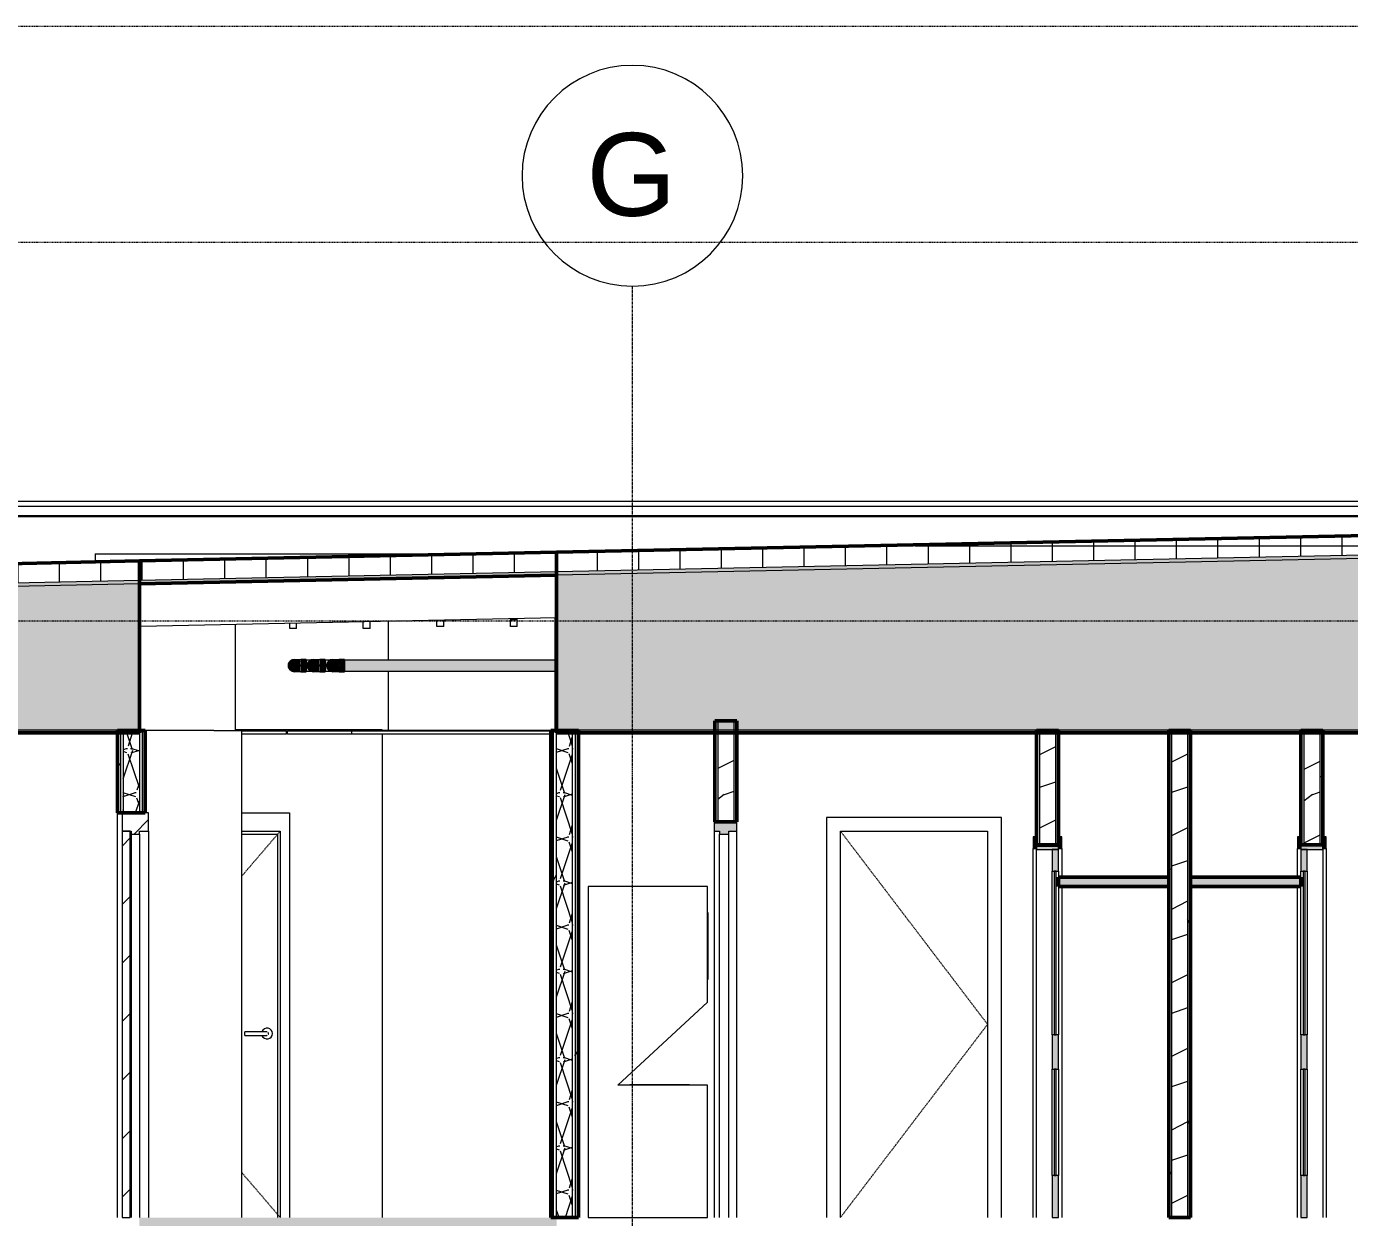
# Model space of a CAD drawing. Header units: inches. Extents: x 9610 to 15331, y -316 to 681.
# Drawn here: x 10335.4 to 10623.2, y 268 to 527 of the extents above; entities that cross this region are included whole.
import ezdxf

# ---------------------------------------------------------------- set-up
doc = ezdxf.new("R2010")
doc.units = ezdxf.units.IN
doc.header["$MEASUREMENT"] = 0
for name, pattern in [('Aligning Line 1_8_', [0.25, 0.125, -0.125]), ('Dash 1_16_', [0.125, 0.0625, -0.0625]), ('Grid Line 1_2_', [0.875, 0.5, -0.125, 0.125, -0.125])]:
    doc.linetypes.add(name, pattern=pattern)
for name, color, linetype, lineweight in [('0-1', 7, 'Continuous', 5), ('0-2', 55, 'Continuous', 9), ('A-CLNG-1', 135, 'Continuous', 13), ('A-DOOR-2', 10, 'Continuous', 20), ('A-DOOR-3', 50, 'Dash 1_16_', 9), ('A-DOOR-4', 45, 'Continuous', 9), ('A-DOOR-5', 50, 'Continuous', 9), ('A-DOOR-6', 31, 'Continuous', 9), ('A-DOOR-FRAM', 31, 'Continuous', 9), ('A-DOOR-FRAM-2', 10, 'Continuous', 20), ('A-DOOR-FRAM-3', 50, 'Continuous', 9), ('A-DOOR-FRAM-4', 45, 'Continuous', 9), ('A-FLOR-1', 8, 'Continuous', 5), ('A-FLOR-4', 21, 'Continuous', 13), ('A-FLOR-5', 192, 'Continuous', 50), ('A-FLOR-6', 135, 'Continuous', 13), ('A-FLOR-MCUT', 51, 'Continuous', 13), ('A-FLOR-PATT-1', 8, 'Continuous', 9), ('A-ROOF', 132, 'Continuous', 13), ('A-ROOF-1', 252, 'Continuous', 13), ('A-ROOF-2', 31, 'Continuous', 5), ('A-ROOF-3', 132, 'Continuous', 50), ('A-ROOF-4', 135, 'Continuous', 13), ('A-ROOF-PATT-1', 132, 'Continuous', 9), ('A-WALL-1', 135, 'Continuous', 13), ('A-WALL-2', 7, 'Continuous', 50), ('A-WALL-3', 250, 'Continuous', 13), ('A-WALL-PATT-1', 253, 'Continuous', 9), ('A-WALL-PATT-2', 50, 'Continuous', 9), ('G-ANNO-SYMB', 111, 'Aligning Line 1_8_', 9), ('I-WALL-1', 135, 'Continuous', 13), ('I-WALL-2', 7, 'Continuous', 50), ('P-PIPE-1', 55, 'Continuous', 9), ('P-PIPE-2', 8, 'Continuous', 5), ('P-PIPE-3', 94, 'Continuous', 9), ('P-SANR-FIXT-1', 55, 'Continuous', 9), ('Q-CASE-1', 9, 'Continuous', 9), ('Q-CASE-2', 7, 'Continuous', 50), ('S-BEAM-1', 55, 'Continuous', 9), ('S-GRID-1', 1, 'Grid Line 1_2_', 9), ('S-GRID-IDEN', 1, 'Continuous', 9)]:
    doc.layers.add(name, color=color, linetype=linetype, lineweight=lineweight)
doc.styles.add('Arial_1', font='arial.ttf', dxfattribs={"height": 18})
pattern_1 = [(216.87, (11014.952, 87.994), (47.980943, 31.987086), [7.997, -71.971]), (206.565, (11024.548, 83.196), (-15.99371, -15.99413), [17.881, -17.881]), (198.435, (11024.548, 75.199), (-31.98674, -15.99388), [10.115, -40.461])]
pattern_2 = [(0, (11008.554, 72), (30.72, 7.68), [1.267, -21.773, 1.267, -21.773, -122.88]), (0, (11008.554, 72), (30.72, 7.68), [-46.08, 1.267, -44.813, 1.267, -21.773, -53.76]), (0, (11008.554, 72), (30.72, 7.68), [-115.2, 1.267, -14.093, 1.267, -37.133]), (120, (11020.074, 75.84), (-22.011075, 22.7643), [1.267, -21.773, 1.267, -21.773, -122.88]), (120, (11020.074, 75.84), (-22.011075, 22.7643), [-46.08, 1.267, -44.813, 1.267, -21.773, -53.76]), (120, (11020.074, 75.84), (-22.011075, 22.7643), [-115.2, 1.267, -14.093, 1.267, -37.133]), (240, (11023.914, 91.2), (-8.708925, -30.4443), [1.267, -21.773, 1.267, -21.773, -122.88]), (240, (11023.914, 91.2), (-8.708925, -30.4443), [-46.08, 1.267, -44.813, 1.267, -21.773, -53.76]), (240, (11023.914, 91.2), (-8.708925, -30.4443), [-115.2, 1.267, -14.093, 1.267, -37.133])]
pattern_3 = [(161.57, (11009.034, 72.48), (-3.8399538, -1.54e-05), [0, -27.322, 3.034, 0]), (18.43, (11008.074, 72.48), (-3.8399538, 1.54e-05), [0, -27.322, 3.034, 0]), (108.43, (11009.034, 72.48), (1.919622, -9.6005246), [9.106, -21.25]), (71.57, (11008.074, 72.48), (1.919622, 9.6005246), [9.106, -21.25])]
pattern_4 = [(45, (11008.554, 72), (-6.36396, 6.36396), [])]
pattern_5 = [(0, (11008.554, 72), (0, 9), []), (90, (11008.554, 72), (-9, 6e-16), [])]

# ---------------------------------------------------------------- blocks, each defined once
blk = doc.blocks.new('Single-Flush - 32_ x 84_-1372863-BUILDING SECTION - EAST_WEST - LOOKING SOUTH2')
at = {"layer": 'A-DOOR-3'}
for p in [(10512.44, 220), (10512.44, 136)]:
    blk.add_line(p, (10544.44, 178), dxfattribs=at)
at = {"layer": 'A-DOOR-FRAM-3'}
for p, q in [((10509.44, 223), (10509.44, 136)), ((10547.44, 223), (10509.44, 223)), ((10547.44, 136), (10547.44, 223)), ((10512.44, 136), (10512.44, 220)), ((10512.44, 220), (10544.44, 220)), ((10544.44, 220), (10544.44, 136))]:
    blk.add_line(p, q, dxfattribs=at)
blk = doc.blocks.new('FOLDING_SLIDING CLOSET - 42_ x 80_-1372841-BUILDING SECTION - EAST_WEST - LOOKING SOUTH2')
at = {"layer": 'A-DOOR-4'}
for points in [[(10611.84, 216.25), (10612.59, 216.25), (10612.59, 218.75), (10611.84, 218.75), (10611.84, 216.3)], [(10617.34, 216.25), (10618.09, 216.25), (10618.09, 218.75), (10617.34, 218.75), (10617.34, 216.3)]]:
    blk.add_hatch(color=256, dxfattribs=at).paths.add_polyline_path(points, flags=0)
h = blk.add_hatch(color=256, dxfattribs=at)
h.paths.add_polyline_path([(10613.96, 136), (10613.96, 145.12), (10612.59, 145.12), (10612.59, 136)], flags=0)
h.paths.add_polyline_path([(10612.59, 168.25), (10613.96, 168.25), (10613.96, 175.75), (10612.59, 175.75), (10612.59, 171.92)], flags=0)
h.paths.add_polyline_path([(10612.59, 211.31), (10613.96, 211.31), (10613.96, 216), (10612.59, 216)], flags=0)
h = blk.add_hatch(color=256, dxfattribs=at)
h.paths.add_polyline_path([(10613.05, 145.12), (10613.51, 145.12), (10613.51, 168.25), (10613.05, 168.25)], flags=0)
h.paths.add_polyline_path([(10613.05, 175.75), (10613.51, 175.75), (10613.51, 211.31), (10613.05, 211.31), (10613.05, 179)], flags=0)
at = {"layer": 'A-DOOR-FRAM-4'}
blk.add_hatch(color=256, dxfattribs=at).paths.add_polyline_path([(10613.96, 216), (10617.34, 216), (10617.34, 217), (10612.59, 217), (10612.59, 216), (10613.75, 216)], flags=0)
at = {"layer": 'A-DOOR-2'}
for p, q in [((10613.96, 216), (10612.59, 216)), ((10612.59, 216), (10612.59, 211.31)), ((10613.96, 211.31), (10613.96, 216)), ((10612.59, 211.31), (10613.96, 211.31)), ((10613.51, 211.31), (10613.05, 211.31)), ((10613.05, 211.31), (10613.05, 175.75)), ((10613.51, 175.75), (10613.51, 211.31)), ((10613.96, 175.75), (10612.59, 175.75)), ((10612.59, 175.75), (10612.59, 168.25)), ((10613.05, 175.75), (10613.51, 175.75)), ((10613.96, 168.25), (10613.96, 175.75)), ((10612.59, 168.25), (10613.96, 168.25)), ((10613.51, 168.25), (10613.05, 168.25)), ((10613.05, 168.25), (10613.05, 145.12)), ((10613.51, 145.12), (10613.51, 168.25)), ((10613.96, 145.12), (10612.59, 145.12)), ((10612.59, 145.12), (10612.59, 136)), ((10613.05, 145.12), (10613.51, 145.12)), ((10613.96, 136), (10613.96, 145.12)), ((10612.59, 136), (10613.96, 136))]:
    blk.add_line(p, q, dxfattribs=at)
at = {"layer": 'A-DOOR-5'}
for p, q in [((10611.84, 218.75), (10611.84, 216.25)), ((10612.59, 218.75), (10611.84, 218.75)), ((10612.59, 216.25), (10612.59, 218.75)), ((10617.34, 218.75), (10617.34, 216.25)), ((10618.09, 218.75), (10617.34, 218.75)), ((10618.09, 216.25), (10618.09, 218.75)), ((10611.84, 216.25), (10612.59, 216.25)), ((10611.84, 210), (10611.84, 216.25)), ((10617.34, 216.25), (10618.09, 216.25)), ((10618.09, 216.25), (10618.09, 136)), ((10612.59, 210), (10612.59, 211.31)), ((10613.96, 211.31), (10613.96, 175.75)), ((10611.84, 136), (10611.84, 208)), ((10612.59, 175.75), (10612.59, 208)), ((10612.59, 145.12), (10612.59, 168.25)), ((10613.96, 168.25), (10613.96, 145.12))]:
    blk.add_line(p, q, dxfattribs=at)
at = {"layer": 'A-DOOR-FRAM-2'}
for p, q in [((10617.34, 217), (10612.59, 217)), ((10612.59, 217), (10612.59, 216)), ((10617.34, 216.75), (10612.59, 216.75)), ((10612.59, 216), (10617.34, 216)), ((10617.34, 216), (10617.34, 217))]:
    blk.add_line(p, q, dxfattribs=at)
at = {"layer": 'A-DOOR-FRAM-3'}
blk.add_line((10617.34, 216), (10617.34, 136), dxfattribs=at)
blk = doc.blocks.new('OD_CW_Closet - OD_CW_Closet-2123065-BUILDING SECTION - EAST_WEST - LOOKING SOUTH2')
at = {"layer": 'Q-CASE-1'}
blk.add_hatch(color=256, dxfattribs=at).paths.add_polyline_path([(10583.84, 208), (10583.84, 210), (10559.84, 210), (10559.84, 208), (10560.59, 208)], flags=0)
at = {"layer": 'Q-CASE-2'}
for p, q in [((10583.84, 210), (10559.84, 210)), ((10559.84, 210), (10559.84, 208)), ((10559.84, 208), (10583.84, 208)), ((10583.84, 208), (10583.84, 210))]:
    blk.add_line(p, q, dxfattribs=at)
blk = doc.blocks.new('FOLDING_SLIDING CLOSET - 42_ x 80_-1372832-BUILDING SECTION - EAST_WEST - LOOKING SOUTH2')
at = {"layer": 'A-DOOR-4'}
for points in [[(10555.09, 216.25), (10555.09, 218.75), (10554.34, 218.75), (10554.34, 216.25)], [(10559.84, 216.25), (10560.59, 216.25), (10560.59, 218.75), (10559.84, 218.75), (10559.84, 216.3)]]:
    blk.add_hatch(color=256, dxfattribs=at).paths.add_polyline_path(points, flags=0)
h = blk.add_hatch(color=256, dxfattribs=at)
h.paths.add_polyline_path([(10559.84, 136), (10559.84, 145.12), (10558.46, 145.12), (10558.46, 136)], flags=0)
h.paths.add_polyline_path([(10559.84, 168.25), (10559.84, 175.75), (10558.46, 175.75), (10558.46, 168.25), (10559.38, 168.25)], flags=0)
h.paths.add_polyline_path([(10558.92, 211.31), (10559.84, 211.31), (10559.84, 216), (10558.46, 216), (10558.46, 211.31)], flags=0)
h = blk.add_hatch(color=256, dxfattribs=at)
h.paths.add_polyline_path([(10559.38, 145.12), (10559.38, 168.25), (10558.92, 168.25), (10558.92, 145.12)], flags=0)
h.paths.add_polyline_path([(10559.38, 175.75), (10559.38, 211.31), (10558.92, 211.31), (10558.92, 175.75)], flags=0)
at = {"layer": 'A-DOOR-FRAM-4'}
blk.add_hatch(color=256, dxfattribs=at).paths.add_polyline_path([(10555.09, 216), (10559.84, 216), (10559.84, 217), (10555.09, 217), (10555.09, 216.25)], flags=0)
at = {"layer": 'A-DOOR-2'}
for p, q in [((10558.46, 216), (10558.46, 211.31)), ((10559.84, 216), (10558.46, 216)), ((10559.84, 211.31), (10559.84, 216)), ((10558.46, 211.31), (10559.84, 211.31)), ((10558.92, 211.31), (10558.92, 175.75)), ((10559.38, 211.31), (10558.92, 211.31)), ((10559.38, 175.75), (10559.38, 211.31)), ((10558.46, 175.75), (10558.46, 168.25)), ((10559.84, 175.75), (10558.46, 175.75)), ((10558.92, 175.75), (10559.38, 175.75)), ((10559.84, 168.25), (10559.84, 175.75)), ((10558.46, 168.25), (10559.84, 168.25)), ((10558.92, 168.25), (10558.92, 145.12)), ((10559.38, 168.25), (10558.92, 168.25)), ((10559.38, 145.12), (10559.38, 168.25)), ((10558.46, 145.12), (10558.46, 136)), ((10559.84, 145.12), (10558.46, 145.12)), ((10558.92, 145.12), (10559.38, 145.12)), ((10559.84, 136), (10559.84, 145.12)), ((10558.46, 136), (10559.84, 136))]:
    blk.add_line(p, q, dxfattribs=at)
at = {"layer": 'A-DOOR-5'}
for p, q in [((10555.09, 218.75), (10554.34, 218.75)), ((10554.34, 218.75), (10554.34, 216.25)), ((10555.09, 216.25), (10555.09, 218.75)), ((10560.59, 218.75), (10559.84, 218.75)), ((10559.84, 218.75), (10559.84, 216.25)), ((10560.59, 216.25), (10560.59, 218.75)), ((10554.34, 216.25), (10555.09, 216.25)), ((10554.34, 136), (10554.34, 216.25)), ((10559.84, 216.25), (10560.59, 216.25)), ((10560.59, 216.25), (10560.59, 210)), ((10558.46, 175.75), (10558.46, 211.31)), ((10559.84, 211.31), (10559.84, 210)), ((10559.84, 208), (10559.84, 175.75)), ((10560.59, 208), (10560.59, 136)), ((10558.46, 145.12), (10558.46, 168.25)), ((10559.84, 168.25), (10559.84, 145.12))]:
    blk.add_line(p, q, dxfattribs=at)
at = {"layer": 'A-DOOR-FRAM-2'}
for p, q in [((10555.09, 217), (10555.09, 216)), ((10559.84, 217), (10555.09, 217)), ((10555.09, 216.75), (10559.84, 216.75)), ((10555.09, 216), (10559.84, 216)), ((10559.84, 216), (10559.84, 217))]:
    blk.add_line(p, q, dxfattribs=at)
at = {"layer": 'A-DOOR-FRAM-3'}
blk.add_line((10555.09, 136), (10555.09, 216), dxfattribs=at)
blk = doc.blocks.new('Stacked Washer and Dryer - 26_x25_ - Private-1352637-BUILDING SECTION - EAST_WEST - LOOKING SOUTH2')
at = {"layer": 'P-SANR-FIXT-1'}
for p, q in [((10483.54, 208), (10457.54, 208)), ((10457.54, 208), (10457.54, 136)), ((10483.54, 182.81), (10483.54, 208)), ((10483.67, 202.25), (10483.54, 202.25)), ((10483.67, 187.84), (10483.67, 202.25)), ((10483.54, 187.84), (10483.67, 187.84)), ((10464.04, 164.81), (10483.54, 182.81)), ((10483.54, 164.81), (10464.04, 164.81)), ((10466.64, 164.94), (10479.64, 164.94)), ((10466.64, 164.81), (10466.64, 164.94)), ((10479.64, 164.81), (10479.64, 164.94)), ((10483.54, 136), (10483.54, 164.81)), ((10457.54, 136), (10483.54, 136))]:
    blk.add_line(p, q, dxfattribs=at)
blk = doc.blocks.new('Flush-Double-Door-Adj_swing-w_handle_2100 - 1_-8_ x 7_-0_-2080157-BUILDING SECTION - EAST_WEST - LOOKING SOUTH2')
at = {"layer": 'A-DOOR-6'}
blk.add_hatch(color=256, dxfattribs=at).paths.add_polyline_path([(10487.58, 219.38), (10488.13, 219.38), (10488.13, 220), (10489.88, 220), (10489.88, 222), (10485, 222), (10485, 220), (10486.13, 220), (10486.13, 219.38), (10486.48, 219.38)], flags=0)
for p, q in [((10489.88, 222), (10485, 222)), ((10485, 222), (10485, 220)), ((10489.88, 220), (10489.88, 222)), ((10485, 220), (10486.13, 220)), ((10485, 220), (10485, 136)), ((10486.13, 220), (10486.13, 219.38)), ((10486.13, 219.38), (10488.13, 219.38)), ((10486.13, 136), (10486.13, 219.38)), ((10488.13, 219.38), (10488.13, 220)), ((10488.13, 220), (10489.88, 220)), ((10488.13, 136), (10488.13, 219.38)), ((10489.88, 136), (10489.88, 220))]:
    blk.add_line(p, q, dxfattribs=at)
blk = doc.blocks.new('CTR - 1st Phase - Unit Layouts_rvt-1-BUILDING SECTION - EAST_WEST - LOOKING SOUTH2')
at = {"layer": 'A-WALL-PATT-1'}
h = blk.add_hatch(dxfattribs=at)
h.set_pattern_fill('FP_4', color=256, style=0, pattern_type=2)
h.set_pattern_definition(pattern_1)
h.paths.add_polyline_path([(10489.25, 354), (10489.25, 373.37), (10485.75, 373.37), (10485.75, 354)], flags=0)
h = blk.add_hatch(dxfattribs=at)
h.set_pattern_fill('FP_4', color=256, style=0, pattern_type=2)
h.set_pattern_definition(pattern_1)
h.paths.add_polyline_path([(10559.21, 349), (10559.21, 373.37), (10555.71, 373.37), (10555.71, 349)], flags=0)
h = blk.add_hatch(dxfattribs=at)
h.set_pattern_fill('FP_4', color=256, style=0, pattern_type=2)
h.set_pattern_definition(pattern_1)
h.paths.add_polyline_path([(10587.96, 268), (10587.96, 373.87), (10584.46, 373.87), (10584.46, 268)], flags=0)
h = blk.add_hatch(dxfattribs=at)
h.set_pattern_fill('FP_4', color=256, style=0, pattern_type=2)
h.set_pattern_definition(pattern_1)
h.paths.add_polyline_path([(10613.71, 349), (10616.71, 349), (10616.7, 373.37), (10613.21, 373.37), (10613.21, 349)], flags=0)
at = {"layer": 'A-WALL-PATT-2'}
h = blk.add_hatch(dxfattribs=at)
h.set_pattern_fill('FP_1', color=256, style=0, pattern_type=2)
h.set_pattern_definition(pattern_2)
h.paths.add_polyline_path([(10583.84, 268), (10584.46, 268), (10584.46, 373.37), (10583.84, 373.37), (10583.84, 277.04)], flags=0)
h = blk.add_hatch(dxfattribs=at)
h.set_pattern_fill('FP_1', color=256, style=0, pattern_type=2)
h.set_pattern_definition(pattern_2)
h.paths.add_polyline_path([(10588.59, 268), (10588.59, 373.37), (10587.96, 373.37), (10587.96, 268)], flags=0)
h = blk.add_hatch(dxfattribs=at)
h.set_pattern_fill('FP_1', color=256, style=0, pattern_type=2)
h.set_pattern_definition(pattern_2)
h.paths.add_polyline_path([(10617.34, 349), (10617.34, 373.37), (10616.71, 373.37), (10616.71, 349)], flags=0)
at = {"layer": 'A-WALL-2'}
for p, q in [((10485.13, 376), (10485.13, 354)), ((10489.88, 376), (10485.13, 376)), ((10489.88, 354), (10489.88, 376)), ((10555.09, 373.87), (10555.09, 349)), ((10559.84, 373.87), (10555.09, 373.87)), ((10559.84, 349), (10559.84, 373.87)), ((10588.59, 373.87), (10583.84, 373.87)), ((10583.84, 373.87), (10583.84, 268)), ((10588.59, 268), (10588.59, 373.87)), ((10617.34, 373.87), (10612.59, 373.87)), ((10612.59, 373.87), (10612.59, 349)), ((10617.34, 349), (10617.34, 373.87)), ((10485.13, 354), (10489.88, 354)), ((10555.09, 349), (10559.84, 349)), ((10612.59, 349), (10617.34, 349)), ((10583.84, 268), (10588.59, 268))]:
    blk.add_line(p, q, dxfattribs=at)
at = {"layer": 'A-WALL-3'}
for p, q in [((10485.75, 376), (10485.75, 354)), ((10489.25, 376), (10489.25, 354)), ((10555.71, 373.87), (10555.71, 349)), ((10559.21, 373.87), (10559.21, 349)), ((10584.46, 373.87), (10584.46, 268)), ((10587.96, 373.87), (10587.96, 268)), ((10613.21, 373.87), (10613.21, 349)), ((10616.71, 373.87), (10616.71, 349))]:
    blk.add_line(p, q, dxfattribs=at)
at = {"layer": '0-2'}
for name, p in [('Flush-Double-Door-Adj_swing-w_handle_2100 - 1_-8_ x 7_-0_-2080157-BUILDING SECTION - EAST_WEST - LOOKING SOUTH2', (0, 132)), ('Single-Flush - 32_ x 84_-1372863-BUILDING SECTION - EAST_WEST - LOOKING SOUTH2', (0, 132)), ('FOLDING_SLIDING CLOSET - 42_ x 80_-1372832-BUILDING SECTION - EAST_WEST - LOOKING SOUTH2', (0, 132)), ('FOLDING_SLIDING CLOSET - 42_ x 80_-1372841-BUILDING SECTION - EAST_WEST - LOOKING SOUTH2', (0, 132)), ('Stacked Washer and Dryer - 26_x25_ - Private-1352637-BUILDING SECTION - EAST_WEST - LOOKING SOUTH2', (0, 132)), ('OD_CW_Closet - OD_CW_Closet-2123065-BUILDING SECTION - EAST_WEST - LOOKING SOUTH2', (0, 132)), ('OD_CW_Closet - OD_CW_Closet-2123065-BUILDING SECTION - EAST_WEST - LOOKING SOUTH2', (28.75, 132))]:
    blk.add_blockref(name, p, dxfattribs=at)
blk = doc.blocks.new('HOLLOW METAL - UNIT DOOR-V14-BUILDING SECTION - EAST_WEST - LOOKING SOUTH2')
at = {"layer": 'A-DOOR-FRAM'}
h = blk.add_hatch(dxfattribs=at)
h.set_pattern_fill('FP_14', color=256, style=0, pattern_type=2)
h.set_pattern_definition(pattern_4)
h.paths.add_polyline_path([(10360, 351.38), (10360, 352), (10361.94, 352), (10361.94, 356), (10356.19, 356), (10356.19, 352), (10358.13, 352), (10358.13, 351.38), (10359.7, 351.38)], flags=0)
h = blk.add_hatch(dxfattribs=at)
h.set_pattern_fill('FP_14', color=256, style=0, pattern_type=2)
h.set_pattern_definition(pattern_4)
h.paths.add_polyline_path([(10357.94, 268), (10357.94, 352), (10356.19, 352), (10356.19, 268)], flags=0)
at = {"layer": 'A-DOOR-2'}
for p, q in [((10357.94, 352), (10356.19, 352)), ((10356.19, 352), (10356.19, 268)), ((10357.94, 268), (10357.94, 352)), ((10356.19, 268), (10357.94, 268))]:
    blk.add_line(p, q, dxfattribs=at)
at = {"layer": 'A-DOOR-FRAM-2'}
for p, q in [((10356.19, 356), (10356.19, 352)), ((10361.94, 356), (10356.19, 356)), ((10361.94, 352), (10361.94, 356)), ((10356.19, 352), (10358.13, 352)), ((10358.13, 352), (10358.13, 351.38)), ((10358.13, 351.38), (10360, 351.38)), ((10360, 351.38), (10360, 352)), ((10360, 352), (10361.94, 352))]:
    blk.add_line(p, q, dxfattribs=at)
at = {"layer": 'A-DOOR-FRAM-3'}
for p, q in [((10358.13, 351.38), (10358.13, 268)), ((10360, 351.38), (10360, 268)), ((10361.94, 352), (10361.94, 268))]:
    blk.add_line(p, q, dxfattribs=at)
blk = doc.blocks.new('HOLLOW METAL - UNIT DOOR-2058840-BUILDING SECTION - EAST_WEST - LOOKING SOUTH2')
at = {"layer": 'A-DOOR-3'}
for p, q in [((10390.59, 352), (10382.14, 342.14)), ((10382.14, 277.86), (10390.59, 268))]:
    blk.add_line(p, q, dxfattribs=at)
at = {"layer": 'A-DOOR-5'}
for p, q in [((10387.05, 308.39), (10382.91, 308.39)), ((10382.91, 308), (10382.91, 308.39)), ((10382.91, 307.61), (10382.91, 308)), ((10382.91, 307.61), (10387.05, 307.61))]:
    blk.add_line(p, q, dxfattribs=at)
at = {"layer": 'A-DOOR-5', "flags": 128}
for points in [[(10387.64, 308.39), (10387.64, 308.39), (10387.63, 308.39), (10387.63, 308.39), (10387.63, 308.39), (10387.62, 308.39), (10387.62, 308.39), (10387.61, 308.39), (10387.61, 308.39), (10387.6, 308.39), (10387.59, 308.39), (10387.58, 308.39), (10387.57, 308.39), (10387.56, 308.39), (10387.55, 308.39), (10387.53, 308.39), (10387.52, 308.39), (10387.5, 308.39), (10387.49, 308.39), (10387.47, 308.39), (10387.46, 308.39), (10387.44, 308.39), (10387.42, 308.39), (10387.4, 308.39), (10387.38, 308.39), (10387.36, 308.39), (10387.34, 308.39), (10387.32, 308.39), (10387.3, 308.39), (10387.28, 308.39), (10387.26, 308.39), (10387.24, 308.39), (10387.22, 308.39), (10387.19, 308.39), (10387.17, 308.39), (10387.15, 308.39), (10387.12, 308.39), (10387.1, 308.39), (10387.08, 308.39), (10387.05, 308.39), (10387.05, 308.39)], [(10387.05, 307.61), (10387.07, 307.61), (10387.09, 307.61), (10387.12, 307.61), (10387.14, 307.61), (10387.16, 307.61), (10387.19, 307.61), (10387.21, 307.61), (10387.23, 307.61), (10387.25, 307.61), (10387.28, 307.61), (10387.3, 307.61), (10387.32, 307.61), (10387.34, 307.61), (10387.36, 307.61), (10387.38, 307.61), (10387.4, 307.61), (10387.42, 307.61), (10387.44, 307.61), (10387.45, 307.61), (10387.47, 307.61), (10387.49, 307.61), (10387.5, 307.61), (10387.52, 307.61), (10387.53, 307.61), (10387.54, 307.61), (10387.56, 307.61), (10387.57, 307.61), (10387.58, 307.61), (10387.59, 307.61), (10387.6, 307.61), (10387.6, 307.61), (10387.61, 307.61), (10387.62, 307.61), (10387.62, 307.61), (10387.63, 307.61), (10387.63, 307.61), (10387.63, 307.61), (10387.64, 307.61), (10387.64, 307.61)]]:
    blk.add_lwpolyline(points, dxfattribs=at)
at = {"layer": 'A-DOOR-5'}
for centre, radius, start, end in [((10387.73, 308), 1.18, 0, 160.3657), ((10387.73, 308), 1.18, 199.5633, 0), ((10387.64, 308), 0.394, 75, 90), ((10387.64, 308), 0.394, 0, 30), ((10387.64, 308), 0.394, 330, 0), ((10387.64, 308), 0.394, 270, 285)]:
    blk.add_arc(centre, radius, start, end, dxfattribs=at)
at = {"layer": 'A-DOOR-FRAM-3'}
for p, q in [((10382.14, 352), (10390.59, 352)), ((10382.14, 351.38), (10389.96, 351.38)), ((10389.96, 351.38), (10389.96, 268)), ((10390.59, 352), (10390.59, 268))]:
    blk.add_line(p, q, dxfattribs=at)
blk = doc.blocks.new('Elbow - PVC - Sch 40 - Standard-2079255-BUILDING SECTION - EAST_WEST - LOOKING SOUTH2')
at = {"layer": 'P-PIPE-1'}
h = blk.add_hatch(color=256, dxfattribs=at)
h.paths.add_polyline_path([(10393.69, 118.66), (10394.04, 118.7), (10394.38, 118.85), (10394.73, 119.16), (10394.86, 119.35), (10394.99, 119.65), (10395.03, 120), (10394.99, 120.35), (10394.84, 120.69), (10394.53, 121.04), (10394.28, 121.2), (10394, 121.3), (10393.67, 121.34), (10393.34, 121.3), (10393, 121.15), (10392.66, 120.85), (10392.5, 120.62), (10392.39, 120.35), (10392.35, 120), (10392.39, 119.65), (10392.54, 119.31), (10392.85, 118.96), (10393.1, 118.8), (10393.38, 118.7)], flags=0)
h.paths.add_polyline_path([(10393.69, 118.81), (10393.38, 118.85), (10393.05, 119.01), (10392.85, 119.16), (10392.66, 119.41), (10392.53, 119.82), (10392.5, 120), (10392.54, 120.31), (10392.74, 120.7), (10392.91, 120.88), (10393.1, 121.03), (10393.38, 121.15), (10393.69, 121.19), (10394, 121.15), (10394.39, 120.95), (10394.61, 120.74), (10394.72, 120.59), (10394.85, 120.18), (10394.88, 120), (10394.84, 119.69), (10394.72, 119.41), (10394.53, 119.16), (10394.19, 118.93), (10393.87, 118.84)], flags=0)
h = blk.add_hatch(color=256, dxfattribs=at)
h.paths.add_polyline_path([(10395.04, 120), (10395.07, 120.95), (10395.03, 121.34), (10394.32, 121.3), (10394.26, 121.29), (10394.12, 121.27), (10394.45, 121.1), (10394.74, 120.82), (10394.87, 120.63), (10394.99, 120.35), (10395.04, 120.03)], flags=0)
h.paths.add_polyline_path([(10394.72, 120.89), (10394.48, 121.11), (10394.66, 120.95)], flags=0)
h.paths.add_polyline_path([(10394.26, 121.29), (10394.12, 121.34), (10394.21, 121.3)], flags=0)
for points in [[(10395.07, 120), (10396.22, 120), (10396.22, 121.34), (10395.07, 121.3), (10395.07, 120.06)], [(10396.22, 118.66), (10396.22, 120), (10395.07, 119.96), (10395.07, 118.66), (10396.03, 118.66)]]:
    blk.add_hatch(color=256, dxfattribs=at).paths.add_polyline_path(points, flags=0)
h = blk.add_hatch(color=256, dxfattribs=at)
h.paths.add_polyline_path([(10394.64, 119.05), (10394.53, 118.93), (10394.61, 119.02)], flags=0)
h.paths.add_polyline_path([(10395.07, 118.66), (10395.03, 119.94), (10394.93, 119.51), (10394.84, 119.31), (10394.53, 118.96), (10394.36, 118.84), (10394.12, 118.7), (10394.12, 118.66), (10395.03, 118.66)], flags=0)
for p, q in [((10396.22, 121.34), (10395.07, 121.34)), ((10396.22, 121.34), (10396.22, 120)), ((10395.07, 118.66), (10396.22, 118.66)), ((10396.22, 120), (10396.22, 118.66))]:
    blk.add_line(p, q, dxfattribs=at)
at = {"layer": 'P-PIPE-1', "flags": 128}
for points in [[(10392.35, 120), (10392.35, 120.05), (10392.35, 120.11), (10392.36, 120.16), (10392.36, 120.21), (10392.37, 120.27), (10392.38, 120.32), (10392.4, 120.37), (10392.41, 120.42), (10392.43, 120.47), (10392.45, 120.52), (10392.47, 120.57), (10392.5, 120.62), (10392.52, 120.67), (10392.55, 120.71), (10392.58, 120.76), (10392.61, 120.8), (10392.64, 120.85), (10392.68, 120.89), (10392.72, 120.93), (10392.75, 120.96), (10392.79, 121), (10392.83, 121.04), (10392.88, 121.07), (10392.92, 121.1), (10392.96, 121.13), (10393.01, 121.16), (10393.06, 121.19), (10393.1, 121.21), (10393.15, 121.23), (10393.2, 121.25), (10393.25, 121.27), (10393.3, 121.29), (10393.36, 121.3), (10393.41, 121.31), (10393.46, 121.32), (10393.51, 121.33), (10393.57, 121.34), (10393.62, 121.34), (10393.68, 121.34), (10393.69, 121.34)], [(10393.69, 121.34), (10393.69, 121.34), (10393.69, 121.34), (10393.7, 121.34), (10393.71, 121.34), (10393.72, 121.34), (10393.73, 121.34), (10393.74, 121.34), (10393.76, 121.34), (10393.78, 121.34), (10393.8, 121.34), (10393.82, 121.34), (10393.85, 121.34), (10393.87, 121.34), (10393.9, 121.34), (10393.93, 121.34), (10393.96, 121.34), (10394, 121.34), (10394.03, 121.34), (10394.07, 121.34), (10394.11, 121.34), (10394.15, 121.34), (10394.19, 121.34), (10394.23, 121.34), (10394.28, 121.34), (10394.32, 121.34), (10394.37, 121.34), (10394.42, 121.34), (10394.47, 121.34), (10394.52, 121.34), (10394.57, 121.34), (10394.62, 121.34), (10394.67, 121.34), (10394.72, 121.34), (10394.78, 121.34), (10394.83, 121.34), (10394.89, 121.34), (10394.94, 121.34), (10395, 121.34), (10395.05, 121.34), (10395.07, 121.34)], [(10393.69, 118.66), (10393.64, 118.66), (10393.58, 118.66), (10393.53, 118.67), (10393.48, 118.67), (10393.42, 118.68), (10393.37, 118.69), (10393.32, 118.71), (10393.27, 118.72), (10393.22, 118.74), (10393.17, 118.76), (10393.12, 118.78), (10393.07, 118.81), (10393.02, 118.83), (10392.98, 118.86), (10392.93, 118.89), (10392.89, 118.92), (10392.84, 118.95), (10392.8, 118.99), (10392.76, 119.03), (10392.73, 119.06), (10392.69, 119.1), (10392.65, 119.14), (10392.62, 119.19), (10392.59, 119.23), (10392.56, 119.27), (10392.53, 119.32), (10392.5, 119.37), (10392.48, 119.41), (10392.46, 119.46), (10392.44, 119.51), (10392.42, 119.56), (10392.4, 119.61), (10392.39, 119.67), (10392.38, 119.72), (10392.37, 119.77), (10392.36, 119.82), (10392.35, 119.88), (10392.35, 119.93), (10392.35, 119.99), (10392.35, 120)], [(10395.07, 118.66), (10395.01, 118.66), (10394.96, 118.66), (10394.9, 118.66), (10394.85, 118.66), (10394.79, 118.66), (10394.74, 118.66), (10394.69, 118.66), (10394.63, 118.66), (10394.58, 118.66), (10394.53, 118.66), (10394.48, 118.66), (10394.43, 118.66), (10394.38, 118.66), (10394.33, 118.66), (10394.29, 118.66), (10394.24, 118.66), (10394.2, 118.66), (10394.16, 118.66), (10394.12, 118.66), (10394.08, 118.66), (10394.04, 118.66), (10394.01, 118.66), (10393.97, 118.66), (10393.94, 118.66), (10393.91, 118.66), (10393.88, 118.66), (10393.85, 118.66), (10393.83, 118.66), (10393.8, 118.66), (10393.78, 118.66), (10393.76, 118.66), (10393.75, 118.66), (10393.73, 118.66), (10393.72, 118.66), (10393.71, 118.66), (10393.7, 118.66), (10393.7, 118.66), (10393.69, 118.66), (10393.69, 118.66)]]:
    blk.add_lwpolyline(points, dxfattribs=at)
at = {"layer": 'P-PIPE-1'}
for start, end in [(0, 180), (180, 360)]:
    blk.add_arc((10393.69, 120), 1.34, start, end, dxfattribs=at)
blk = doc.blocks.new('Dimension Lumber - 2x10-2056818-BUILDING SECTION - EAST_WEST - LOOKING SOUTH2')
at = {"layer": 'S-BEAM-1'}
for p, q in [((10392.64, 396.09), (10392.64, 397.17)), ((10394.14, 396.09), (10394.14, 397.21)), ((10394.14, 396.09), (10392.64, 396.09))]:
    blk.add_line(p, q, dxfattribs=at)
blk = doc.blocks.new('Dimension Lumber - 2x10-V27-BUILDING SECTION - EAST_WEST - LOOKING SOUTH2')
at = {"layer": 'S-BEAM-1'}
for p, q in [((10408.64, 396.09), (10408.64, 397.51)), ((10410.14, 396.09), (10410.14, 397.54)), ((10410.14, 396.09), (10408.64, 396.09))]:
    blk.add_line(p, q, dxfattribs=at)
blk = doc.blocks.new('Dimension Lumber - 2x10-2056819-BUILDING SECTION - EAST_WEST - LOOKING SOUTH2')
at = {"layer": 'S-BEAM-1'}
for p, q in [((10424.64, 396.53), (10424.64, 397.84)), ((10426.14, 396.53), (10426.14, 397.87)), ((10426.14, 396.53), (10424.64, 396.53))]:
    blk.add_line(p, q, dxfattribs=at)
blk = doc.blocks.new('Dimension Lumber - 2x10-V28-BUILDING SECTION - EAST_WEST - LOOKING SOUTH2')
at = {"layer": 'S-BEAM-1'}
for p, q in [((10440.64, 398.17), (10440.64, 398.02)), ((10440.64, 398.02), (10442.14, 398.02)), ((10440.64, 396.53), (10440.64, 398.02)), ((10442.14, 398.02), (10442.14, 398.21)), ((10442.14, 396.53), (10442.14, 398.02)), ((10442.14, 396.53), (10440.64, 396.53))]:
    blk.add_line(p, q, dxfattribs=at)
blk = doc.blocks.new('Dimension Lumber - 2x10-V34-BUILDING SECTION - EAST_WEST - LOOKING SOUTH2')
at = {"layer": 'S-BEAM-1'}
for p, q in [((10359.97, 405.75), (10450.69, 407.64)), ((10360.16, 396.5), (10359.97, 405.75)), ((10450.69, 398.38), (10360.16, 396.5))]:
    blk.add_line(p, q, dxfattribs=at)
blk = doc.blocks.new('CTR - 1st Phase - Common Walls_rvt-1-BUILDING SECTION - EAST_WEST - LOOKING SOUTH2')
at = {"layer": 'A-WALL-PATT-1'}
h = blk.add_hatch(dxfattribs=at)
h.set_pattern_fill('FP_5', color=256, style=0, pattern_type=2)
h.set_pattern_definition(pattern_3)
h.paths.add_polyline_path([(10356.44, 356), (10359.94, 356), (10359.94, 373.37), (10356.44, 373.37), (10356.44, 371.63)], flags=0)
h = blk.add_hatch(dxfattribs=at)
h.set_pattern_fill('FP_5', color=256, style=0, pattern_type=2)
h.set_pattern_definition(pattern_3)
h.paths.add_polyline_path([(10450.69, 268), (10454.19, 268), (10454.19, 373.87), (10450.69, 373.87), (10450.69, 290.06)], flags=0)
at = {"layer": 'A-WALL-PATT-2'}
h = blk.add_hatch(dxfattribs=at)
h.set_pattern_fill('FP_1', color=256, style=0, pattern_type=2)
h.set_pattern_definition(pattern_2)
h.paths.add_polyline_path([(10355.81, 356), (10355.81, 373.37), (10355.19, 373.37), (10355.19, 356)], flags=0)
h = blk.add_hatch(dxfattribs=at)
h.set_pattern_fill('FP_1', color=256, style=0, pattern_type=2)
h.set_pattern_definition(pattern_2)
h.paths.add_polyline_path([(10449.44, 268), (10450.06, 268), (10450.06, 373.87), (10449.44, 373.87), (10449.44, 305.06)], flags=0)
h = blk.add_hatch(dxfattribs=at)
h.set_pattern_fill('FP_1', color=256, style=0, pattern_type=2)
h.set_pattern_definition(pattern_2)
h.paths.add_polyline_path([(10450.06, 268), (10450.69, 268), (10450.69, 373.87), (10450.06, 373.87), (10450.06, 279.03)], flags=0)
h = blk.add_hatch(dxfattribs=at)
h.set_pattern_fill('FP_1', color=256, style=0, pattern_type=2)
h.set_pattern_definition(pattern_2)
h.paths.add_polyline_path([(10454.19, 268), (10454.81, 268), (10454.81, 373.37), (10454.19, 373.37), (10454.19, 305.06)], flags=0)
h = blk.add_hatch(dxfattribs=at)
h.set_pattern_fill('FP_1', color=256, style=0, pattern_type=2)
h.set_pattern_definition(pattern_2)
h.paths.add_polyline_path([(10455.44, 268), (10455.44, 373.37), (10454.81, 373.37), (10454.81, 268)], flags=0)
at = {"layer": 'P-PIPE-1'}
for points in [[(10393.69, 386.81), (10394.05, 386.88), (10394.28, 386.97), (10394.53, 387.16), (10394.72, 387.41), (10394.84, 387.71), (10394.87, 388.07), (10394.79, 388.43), (10394.66, 388.67), (10394.53, 388.84), (10394.23, 389.05), (10393.87, 389.16), (10393.69, 389.19), (10393.38, 389.15), (10393.1, 389.03), (10392.85, 388.84), (10392.64, 388.55), (10392.53, 388.18), (10392.52, 387.9), (10392.56, 387.65), (10392.66, 387.41), (10392.85, 387.16), (10393.1, 386.97), (10393.51, 386.84)], [(10397.82, 386.81), (10398.18, 386.88), (10398.41, 386.97), (10398.66, 387.16), (10398.85, 387.41), (10398.97, 387.71), (10399, 388.07), (10398.92, 388.43), (10398.79, 388.67), (10398.66, 388.84), (10398.35, 389.05), (10398, 389.16), (10397.82, 389.19), (10397.51, 389.15), (10397.22, 389.03), (10396.98, 388.84), (10396.77, 388.55), (10396.65, 388.18), (10396.64, 387.9), (10396.69, 387.65), (10396.79, 387.41), (10396.98, 387.16), (10397.22, 386.97), (10397.64, 386.84)], [(10402.06, 386.81), (10402.43, 386.88), (10402.65, 386.97), (10402.9, 387.16), (10403.09, 387.41), (10403.21, 387.71), (10403.24, 388.07), (10403.16, 388.43), (10403.03, 388.67), (10402.9, 388.84), (10402.6, 389.05), (10402.24, 389.16), (10402.06, 389.19), (10401.75, 389.15), (10401.41, 388.99), (10401.22, 388.84), (10401.02, 388.55), (10400.9, 388.18), (10400.89, 387.9), (10400.91, 387.69), (10401.03, 387.41), (10401.22, 387.16), (10401.47, 386.97), (10401.88, 386.84)]]:
    blk.add_hatch(color=256, dxfattribs=at).paths.add_polyline_path(points, flags=0)
at = {"layer": 'P-PIPE-2'}
h = blk.add_hatch(color=256, dxfattribs=at)
h.paths.add_polyline_path([(10399.19, 388), (10399.16, 388.06), (10399.17, 388)], flags=0)
h.paths.add_polyline_path([(11709.93, 388), (11710.59, 388), (11710.59, 389.19), (11708.94, 389.15), (11709.28, 388.84), (11709.44, 388.59), (11709.56, 388.27), (11709.59, 388)], flags=0)
h.paths.add_polyline_path([(11706.87, 388), (11706.89, 388.01), (11706.87, 388.14)], flags=0)
h.paths.add_polyline_path([(10396.22, 388), (10396.47, 388), (10396.52, 388.35), (10396.67, 388.69), (10396.98, 389.04), (10397.15, 389.19), (10396.22, 389.15), (10396.22, 388)], flags=0)
h.paths.add_polyline_path([(11707.22, 388.89), (11707.47, 389.13), (11707.22, 388.89)], flags=0)
h = blk.add_hatch(color=256, dxfattribs=at)
h.paths.add_polyline_path([(10400.35, 388), (10400.72, 388), (10400.76, 388.35), (10400.91, 388.69), (10401.21, 389.03), (10401.39, 389.19), (10400.35, 389.15), (10400.35, 388)], flags=0)
h.paths.add_polyline_path([(10403.41, 388), (10403.44, 388), (10403.4, 388.06), (10403.4, 388)], flags=0)
h.paths.add_polyline_path([(11705.72, 388.52), (11705.72, 389.19), (11705.18, 389.15), (11705.53, 388.84), (11705.69, 388.59)], flags=0)
h.paths.add_polyline_path([(11703.46, 388.89), (11703.71, 389.13), (11703.46, 388.89)], flags=0)
h = blk.add_hatch(color=256, dxfattribs=at)
h.paths.add_polyline_path([(10404.59, 388), (10450.41, 388.01), (10450.41, 389.19), (10404.59, 389.15), (10404.59, 388)], flags=0)
h.paths.add_polyline_path([(11682.35, 388), (11701.96, 388), (11701.96, 389.19), (11648.36, 389.15), (11648.36, 388), (11671.59, 388)], flags=0)
h = blk.add_hatch(color=256, dxfattribs=at)
h.paths.add_polyline_path([(10396.22, 386.81), (10397.12, 386.85), (10396.78, 387.16), (10396.62, 387.41), (10396.51, 387.69), (10396.47, 388), (10396.22, 388), (10396.22, 386.84)], flags=0)
h.paths.add_polyline_path([(11708.89, 386.81), (11710.59, 386.85), (11710.59, 388), (11709.59, 388), (11709.5, 387.55), (11709.39, 387.31), (11709.09, 386.96), (11708.86, 386.81)], flags=0)
h.paths.add_polyline_path([(10399.19, 387.65), (10399.16, 388), (10399.18, 387.87), (10399.19, 387.69)], flags=0)
h = blk.add_hatch(color=256, dxfattribs=at)
h.paths.add_polyline_path([(10400.35, 386.81), (10401.37, 386.85), (10401.03, 387.16), (10400.86, 387.41), (10400.76, 387.69), (10400.72, 388), (10400.35, 388), (10400.35, 386.84)], flags=0)
h.paths.add_polyline_path([(11705.72, 386.81), (11705.69, 387.41), (11705.64, 387.31), (11705.33, 386.96), (11705.16, 386.81), (11705.44, 386.81)], flags=0)
h.paths.add_polyline_path([(10403.36, 387.65), (10403.42, 387.87), (10403.4, 388), (10403.36, 387.69)], flags=0)
h = blk.add_hatch(color=256, dxfattribs=at)
h.paths.add_polyline_path([(10404.59, 386.81), (10450.41, 386.85), (10450.41, 388), (10404.59, 388), (10404.59, 386.84)], flags=0)
h.paths.add_polyline_path([(11648.36, 386.81), (11701.96, 386.85), (11701.96, 388), (11648.36, 388), (11648.36, 386.81)], flags=0)
at = {"layer": 'A-CLNG-1'}
for p, q in [((10382.14, 373.82), (10391.92, 373.82)), ((10391.92, 373.07), (10382.14, 373.07)), ((10391.92, 373.07), (10391.92, 373.82)), ((10392.17, 373.82), (10406.19, 373.82)), ((10392.17, 373.07), (10392.17, 373.82)), ((10406.19, 373.07), (10392.17, 373.07)), ((10406.19, 373.82), (10449.44, 373.82)), ((10406.19, 373.07), (10406.19, 373.82)), ((10449.44, 373.07), (10406.19, 373.07))]:
    blk.add_line(p, q, dxfattribs=at)
at = {"layer": 'A-WALL-3'}
for p, q in [((10355.81, 373.87), (10355.81, 356)), ((10356.44, 373.87), (10356.44, 356)), ((10359.94, 373.87), (10359.94, 356)), ((10360.56, 373.87), (10360.56, 356)), ((10450.06, 268), (10450.06, 373.87)), ((10450.69, 268), (10450.69, 373.87)), ((10454.19, 268), (10454.19, 373.87)), ((10454.81, 268), (10454.81, 373.87))]:
    blk.add_line(p, q, dxfattribs=at)
at = {"layer": 'I-WALL-1'}
for p, q in [((10376.14, 373.87), (10361.19, 373.87)), ((10376.14, 373.87), (10382.14, 373.87)), ((10412.79, 374), (10380.89, 374)), ((10382.14, 373.87), (10382.14, 268)), ((10412.79, 373.87), (10412.79, 374)), ((10449.44, 373.87), (10412.79, 373.87)), ((10412.79, 373.87), (10412.79, 373.82)), ((10412.79, 373.07), (10412.79, 268)), ((10355.19, 268), (10355.19, 356)), ((10382.14, 356), (10392.59, 356)), ((10392.59, 356), (10392.59, 268))]:
    blk.add_line(p, q, dxfattribs=at)
at = {"layer": 'I-WALL-2'}
for p, q in [((10355.19, 373.87), (10355.19, 356)), ((10361.19, 373.87), (10355.19, 373.87)), ((10361.19, 356), (10361.19, 373.87)), ((10449.44, 373.87), (10449.44, 268)), ((10455.44, 373.87), (10449.44, 373.87)), ((10455.44, 268), (10455.44, 373.87)), ((10355.19, 356), (10361.19, 356)), ((10449.44, 268), (10455.44, 268))]:
    blk.add_line(p, q, dxfattribs=at)
at = {"layer": 'P-PIPE-1'}
for p, q in [((10397.2, 389.19), (10396.22, 389.19)), ((10401.41, 389.19), (10400.35, 389.19)), ((10450.41, 389.19), (10404.59, 389.19)), ((10396.22, 386.81), (10397.2, 386.81)), ((10400.35, 386.81), (10401.41, 386.81)), ((10404.59, 386.81), (10450.41, 386.81))]:
    blk.add_line(p, q, dxfattribs=at)
at = {"layer": 'P-PIPE-3'}
for centre, start, end in [((10393.69, 388), 0, 180), ((10397.82, 388), 0, 180), ((10402.06, 388), 0, 180), ((10393.69, 388), 180, 0), ((10397.82, 388), 180, 0), ((10402.06, 388), 180, 0)]:
    blk.add_arc(centre, 1.19, start, end, dxfattribs=at)
at = {"layer": '0-2'}
for name, p in [('Dimension Lumber - 2x10-V34-BUILDING SECTION - EAST_WEST - LOOKING SOUTH2', (0, 0)), ('Dimension Lumber - 2x10-2056818-BUILDING SECTION - EAST_WEST - LOOKING SOUTH2', (0, 0)), ('Dimension Lumber - 2x10-V27-BUILDING SECTION - EAST_WEST - LOOKING SOUTH2', (0, 0)), ('Dimension Lumber - 2x10-2056819-BUILDING SECTION - EAST_WEST - LOOKING SOUTH2', (0, 0)), ('Dimension Lumber - 2x10-V28-BUILDING SECTION - EAST_WEST - LOOKING SOUTH2', (0, 0)), ('Elbow - PVC - Sch 40 - Standard-2079255-BUILDING SECTION - EAST_WEST - LOOKING SOUTH2', (0, 268)), ('Elbow - PVC - Sch 40 - Standard-2079255-BUILDING SECTION - EAST_WEST - LOOKING SOUTH2', (4.13, 268)), ('Elbow - PVC - Sch 40 - Standard-2079255-BUILDING SECTION - EAST_WEST - LOOKING SOUTH2', (8.37, 268)), ('HOLLOW METAL - UNIT DOOR-V14-BUILDING SECTION - EAST_WEST - LOOKING SOUTH2', (0, 0)), ('HOLLOW METAL - UNIT DOOR-2058840-BUILDING SECTION - EAST_WEST - LOOKING SOUTH2', (0, 0))]:
    blk.add_blockref(name, p, dxfattribs=at)
blk = doc.blocks.new('Basic Wall _ EXT - FIBER CEMENT - SMALL - ___-2145935-BUILDING SECTION - EAST_WEST - LOOKING SOUTH2')
at = {"layer": 'A-WALL-1'}
for p, q in [((10857.95, 423.66), (9973.63, 423.66)), ((10842.51, 422.6), (9989.07, 422.6)), ((9989.48, 420.42), (10824.25, 420.42)), ((10831.78, 420.57), (9989.8, 420.57))]:
    blk.add_line(p, q, dxfattribs=at)
blk = doc.blocks.new('Grid - Grid Head - Circle-50561-BUILDING SECTION - EAST_WEST - LOOKING SOUTH2')
at = {"layer": 'S-GRID-IDEN'}
for start, end in [(360, 180), (180, 360)]:
    blk.add_arc((11847.19, 475.86), 24, start, end, dxfattribs=at)

msp = doc.modelspace()

# ---------------------------------------------------------------- hatches: boundary and pattern name
at = {"layer": 'A-FLOR-1'}
msp.add_hatch(color=256, dxfattribs=at).paths.add_polyline_path([(10359.94, 410.5), (10450.69, 412.39), (10450.69, 412.64), (10359.94, 410.74), (10359.94, 410.6)], flags=0)
at = {"layer": 'A-FLOR-4'}
msp.add_hatch(color=256, dxfattribs=at).paths.add_polyline_path([(10359.94, 405.75), (10450.69, 407.64), (10450.69, 408.39), (10359.94, 406.49)], flags=0)
at = {"layer": 'A-FLOR-PATT-1'}
h = msp.add_hatch(dxfattribs=at)
h.set_pattern_fill('FP_20', color=256, style=0, pattern_type=2)
h.set_pattern_definition(pattern_5)
h.paths.add_polyline_path([(10359.94, 406.5), (10450.69, 408.39), (10450.69, 412.39), (10359.94, 410.49), (10359.94, 406.51)], flags=0)
h = msp.add_hatch(dxfattribs=at)
h.set_pattern_fill('FP_1', color=256, style=0, pattern_type=2)
h.set_pattern_definition(pattern_2)
h.paths.add_polyline_path([(11716.64, 266), (11738.84, 266), (11738.84, 268), (11648.09, 268), (11648.09, 266), (11708.19, 266)], flags=0)
h.paths.add_polyline_path([(10376.14, 266), (10450.69, 266), (10450.69, 268), (10359.94, 268), (10359.94, 266), (10361.19, 266)], flags=0)
at = {"layer": 'A-ROOF-1'}
h = msp.add_hatch(color=256, dxfattribs=at)
h.paths.add_polyline_path([(10168.69, 406.51), (10359.94, 410.49), (10359.94, 410.74), (10168.69, 406.76), (10168.69, 406.52)], flags=0)
h.paths.add_polyline_path([(10450.69, 412.38), (10842.51, 420.55), (10842.51, 420.8), (10450.69, 412.63)], flags=0)
at = {"layer": 'A-ROOF-2'}
h = msp.add_hatch(color=256, dxfattribs=at)
h.paths.add_polyline_path([(10831.98, 374), (10843.33, 374), (10843.33, 415.81), (10450.69, 407.63), (10450.69, 374), (10810.45, 374)], flags=0)
h.paths.add_polyline_path([(10355.19, 374), (10359.94, 374), (10359.94, 405.74), (10205.56, 402.52), (9988.44, 402.52), (9988.44, 374), (10350.34, 374)], flags=0)
at = {"layer": 'A-ROOF-PATT-1'}
h = msp.add_hatch(dxfattribs=at)
h.set_pattern_fill('FP_20', color=256, style=0, pattern_type=2)
h.set_pattern_definition(pattern_5)
h.paths.add_polyline_path([(10168.69, 402.52), (10169.55, 402.52), (10359.94, 406.49), (10359.94, 410.49), (10168.69, 406.51), (10168.69, 403.01)], flags=0)
h.paths.add_polyline_path([(10450.69, 408.38), (10843.14, 416.56), (10843.14, 420.56), (10450.69, 412.38), (10450.69, 410)], flags=0)
h = msp.add_hatch(dxfattribs=at)
h.set_pattern_fill('FP_3', color=256, style=0, pattern_type=2)
h.set_pattern_definition([(0, (11008.554, 72), (0, 4.798), []), (315, (11008.554, 72), (4.798427, 0), [6.786, -6.786]), (45, (11008.554, 72), (4.798427, 0), [6.786, -6.786])])
h.paths.add_polyline_path([(10205.56, 402.52), (10359.94, 405.74), (10359.94, 406.49), (10169.55, 402.52), (10191.72, 402.52)], flags=0)
h.paths.add_polyline_path([(10450.69, 407.63), (10843.14, 415.81), (10843.14, 416.56), (10450.69, 408.38)], flags=0)
h = msp.add_hatch(dxfattribs=at)
h.set_pattern_fill('FP_1', color=256, style=0, pattern_type=2)
h.set_pattern_definition(pattern_2)
h.paths.add_polyline_path([(10681.28, 373.37), (10842.51, 373.37), (10842.51, 374), (10450.69, 374), (10450.69, 373.87), (10454.19, 373.87), (10454.19, 373.37), (10584.46, 373.37), (10584.46, 373.87), (10587.96, 373.87), (10587.96, 373.37), (10659.75, 373.37)], flags=0)
h.paths.add_polyline_path([(10355.19, 373.37), (10359.94, 373.37), (10359.94, 374), (9989.06, 374), (9989.06, 373.37), (10336.83, 373.37)], flags=0)

# ---------------------------------------------------------------- linework, layer by layer
at = {"layer": 'A-FLOR-5'}
for p, q in [((10450.69, 412.64), (10359.94, 410.75)), ((10450.69, 407.64), (10450.69, 412.64)), ((10359.94, 410.75), (10359.94, 405.75)), ((10359.94, 405.75), (10450.69, 407.64))]:
    msp.add_line(p, q, dxfattribs=at)
at = {"layer": 'A-FLOR-6'}
for p, q in [((10350.34, 412.27), (10432.75, 412.27)), ((10350.34, 412.27), (10350.34, 410.54)), ((10450.69, 412.64), (10471.64, 413.08)), ((10432.89, 407.27), (10432.75, 407.27))]:
    msp.add_line(p, q, dxfattribs=at)
at = {"layer": 'A-FLOR-MCUT'}
for p, q in [((10450.69, 412.39), (10359.94, 410.5)), ((10450.69, 408.39), (10359.94, 406.5))]:
    msp.add_line(p, q, dxfattribs=at)
at = {"layer": 'A-ROOF'}
for p, q in [((10843.14, 420.56), (10450.69, 412.38)), ((10843.14, 416.56), (10450.69, 408.38)), ((10843.33, 415.81), (10450.69, 407.63)), ((10359.94, 410.49), (10168.69, 406.51)), ((10359.94, 406.49), (10169.55, 402.52)), ((10359.94, 405.74), (10205.56, 402.52)), ((9988.44, 374), (10359.94, 374)), ((10450.69, 374), (10843.33, 374))]:
    msp.add_line(p, q, dxfattribs=at)
at = {"layer": 'A-ROOF-3'}
for p, q in [((10842.51, 420.8), (10450.69, 412.63)), ((10359.94, 410.74), (10168.69, 406.76)), ((10450.69, 407.64), (10450.69, 373.37)), ((10359.94, 373.37), (10359.94, 405.75)), ((9989.06, 373.37), (10359.94, 373.37)), ((10450.69, 373.37), (10842.51, 373.37))]:
    msp.add_line(p, q, dxfattribs=at)
at = {"layer": 'A-ROOF-4'}
for p, q in [((10414.04, 397.62), (10414.04, 389.19)), ((10450.41, 373.87), (10450.41, 398.38)), ((10380.89, 373.87), (10380.89, 396.93)), ((10414.04, 386.81), (10414.04, 373.87))]:
    msp.add_line(p, q, dxfattribs=at)
at = {"layer": 'G-ANNO-SYMB'}
for p, q in [((12446.61, 526.95), (9706.24, 526.95)), ((12446.61, 526.95), (9706.24, 526.95)), ((12446.61, 480), (9690.98, 480)), ((9690.98, 397.76), (12446.61, 397.76))]:
    msp.add_line(p, q, dxfattribs=at)
at = {"layer": 'S-GRID-1'}
msp.add_line((10467.19, -159.84), (10467.19, 470.5), dxfattribs=at)

# ---------------------------------------------------------------- block references
at = {"layer": '0-1'}
for name in ['CTR - 1st Phase - Common Walls_rvt-1-BUILDING SECTION - EAST_WEST - LOOKING SOUTH2', 'CTR - 1st Phase - Unit Layouts_rvt-1-BUILDING SECTION - EAST_WEST - LOOKING SOUTH2']:
    msp.add_blockref(name, (0, 0), dxfattribs=at)
at = {"layer": 'A-WALL-1'}
msp.add_blockref('Basic Wall _ EXT - FIBER CEMENT - SMALL - ___-2145935-BUILDING SECTION - EAST_WEST - LOOKING SOUTH2', (0, 0), dxfattribs=at)
at = {"layer": 'S-GRID-IDEN'}
msp.add_blockref('Grid - Grid Head - Circle-50561-BUILDING SECTION - EAST_WEST - LOOKING SOUTH2', (-1380, 18.64), dxfattribs=at)

# ---------------------------------------------------------------- texts
at = {"layer": 'S-GRID-IDEN', "insert": (10457.19, 503.79), "char_height": 18, "width": 23.937, "attachment_point": 1, "style": 'Arial_1'}
msp.add_mtext('G', dxfattribs=at)

doc.saveas('drawing.dxf')
